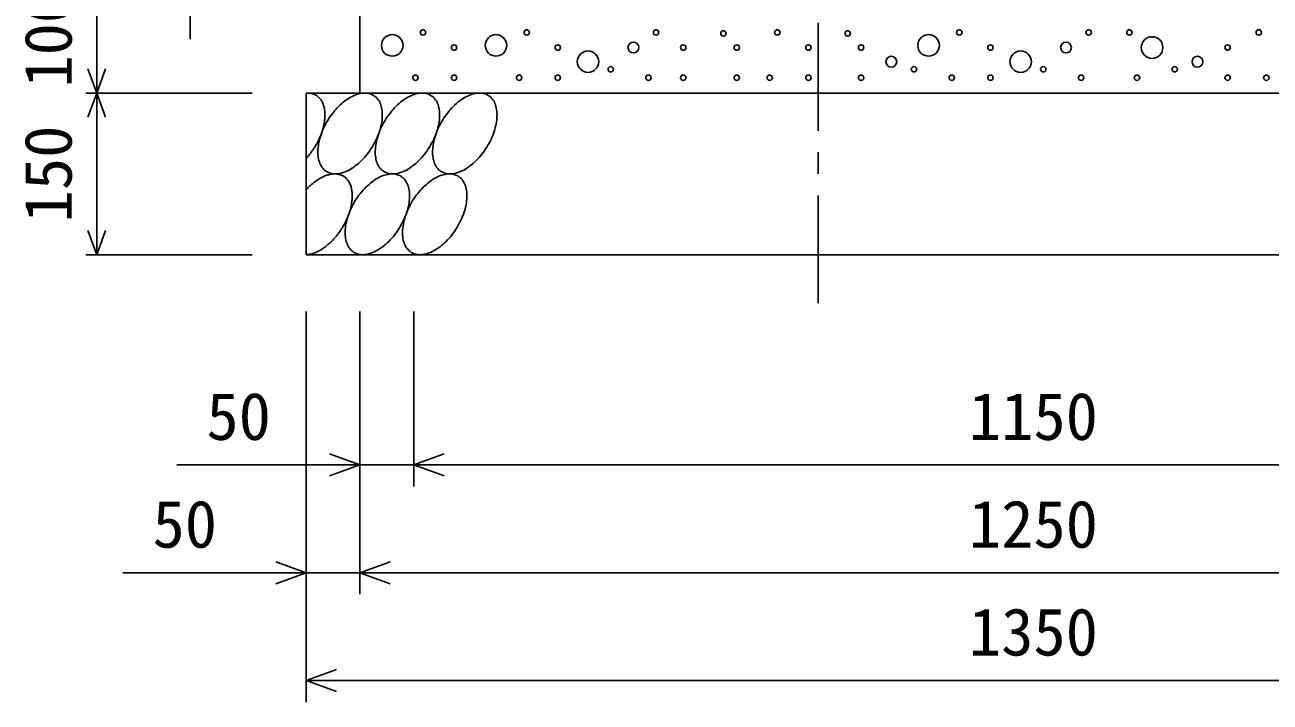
# Model space of a CAD drawing. Units: millimetres, scale not verified. Extents: x -16800 to 16800, y -5940 to 5940.
# Drawn here: x 8614 to 9769, y 2221 to 2849 of the extents above; entities that cross this region are included whole.
import ezdxf
from ezdxf.enums import TextEntityAlignment as Align

# ---------------------------------------------------------------- set-up
doc = ezdxf.new("R2010")
doc.units = ezdxf.units.MM
doc.header["$LTSCALE"] = 20
doc.linetypes.add('CHAIN1', pattern=[8, 5, -1, 1, -1])
for name, color, linetype, lineweight in [('0-0_DIM', 7, 'Continuous', 25), ('0-2_HATCH', 6, 'Continuous', 25), ('0-5_OUTLINE', 3, 'Continuous', 25)]:
    doc.layers.add(name, color=color, linetype=linetype, lineweight=lineweight)
doc.styles.add('ＭＳ ゴシック', font='')
doc.styles.get('ＭＳ ゴシック').set_extended_font_data('MS Gothic')

msp = doc.modelspace()

# ---------------------------------------------------------------- linework, layer by layer
at = {"layer": '0-0_DIM', "linetype": 'CHAIN1'}
msp.add_line((9350, 3810.65), (9350, 2585.65), dxfattribs=at)
at = {"layer": '0-0_DIM'}
for p, q in [((8680.8, 2785.65), (8680.8, 2885.65)), ((8767.46, 2835.65), (8767.46, 2885.65)), ((8670.8, 2785.65), (8825, 2785.65)), ((8680.8, 2785.65), (8680.8, 2635.65)), ((8670.8, 2635.65), (8825, 2635.65)), ((8875, 2220.63), (8875, 2582.98)), ((8925, 2320.63), (8925, 2582.98)), ((8975, 2420.63), (8975, 2582.98)), ((8755, 2440.63), (8975, 2440.63)), ((8975, 2440.63), (10125, 2440.63)), ((8705, 2340.63), (8925, 2340.63)), ((8925, 2340.63), (10175, 2340.63)), ((8875, 2240.63), (10225, 2240.63))]:
    msp.add_line(p, q, dxfattribs=at)
for points in [[(8689.01, 2808.2), (8680.8, 2785.65), (8672.59, 2808.2)], [(8689.01, 2763.1), (8680.8, 2785.65), (8672.59, 2763.1)], [(8689.01, 2658.2), (8680.8, 2635.65), (8672.59, 2658.2)], [(8896.81, 2450.89), (8925, 2440.63), (8896.81, 2430.37)], [(9003.19, 2430.37), (8975, 2440.63), (9003.19, 2450.89)], [(8846.81, 2350.89), (8875, 2340.63), (8846.81, 2330.37)], [(8953.19, 2330.37), (8925, 2340.63), (8953.19, 2350.89)], [(8903.19, 2230.37), (8875, 2240.63), (8903.19, 2250.89)]]:
    msp.add_lwpolyline(points, dxfattribs=at)
at = {"layer": '0-2_HATCH'}
for points in [[(8880.1, 2785.19), (8879.6, 2785.29), (8879.2, 2785.39), (8878.8, 2785.49), (8878.3, 2785.49), (8877.8, 2785.59), (8877.4, 2785.59), (8876.9, 2785.59), (8876.4, 2785.59), (8876, 2785.59), (8875.5, 2785.59), (8875, 2785.59)], [(8891.6, 2772.99), (8891.5, 2773.49), (8891.3, 2773.99), (8891.2, 2774.49), (8891, 2774.89), (8890.8, 2775.39), (8890.6, 2775.89), (8890.5, 2776.29), (8890.3, 2776.69), (8890, 2777.19), (8889.8, 2777.59), (8889.6, 2777.99), (8889.4, 2778.39), (8889.1, 2778.79), (8888.9, 2779.19), (8888.6, 2779.49), (8888.3, 2779.89), (8888.1, 2780.29), (8887.8, 2780.59), (8887.5, 2780.89), (8887.2, 2781.19), (8886.9, 2781.59), (8886.6, 2781.89), (8886.2, 2782.09), (8885.9, 2782.39), (8885.6, 2782.69), (8885.2, 2782.89), (8884.9, 2783.19), (8884.5, 2783.39), (8884.1, 2783.59), (8883.7, 2783.79), (8883.4, 2783.99), (8883, 2784.19), (8882.6, 2784.39), (8882.2, 2784.59), (8881.8, 2784.69), (8881.4, 2784.89), (8880.9, 2784.99), (8880.5, 2785.09), (8880.1, 2785.19)], [(8937.7, 2783.39), (8936.6, 2783.99), (8935.5, 2784.49), (8934.4, 2784.89), (8933.3, 2785.19), (8932, 2785.49), (8930.8, 2785.59), (8929.5, 2785.59), (8928.2, 2785.59), (8926.8, 2785.49), (8925.4, 2785.19), (8924, 2784.89), (8922.6, 2784.49), (8921.2, 2783.99), (8919.7, 2783.39), (8918.3, 2782.79), (8916.8, 2781.99), (8915.3, 2781.19), (8913.9, 2780.29), (8912.4, 2779.29), (8911, 2778.29), (8909.5, 2777.09), (8908.1, 2775.89), (8906.7, 2774.69), (8905.3, 2773.29), (8903.9, 2771.89), (8902.6, 2770.49), (8901.3, 2768.99), (8900, 2767.39), (8898.8, 2765.79), (8897.6, 2764.19), (8896.5, 2762.49), (8895.4, 2760.79), (8894.3, 2758.99), (8893.4, 2757.19), (8892.4, 2755.49), (8891.5, 2753.59), (8890.7, 2751.79), (8889.9, 2749.99), (8889.2, 2748.09)], [(8990.9, 2783.39), (8989.8, 2783.99), (8988.8, 2784.49), (8987.6, 2784.89), (8986.5, 2785.19), (8985.2, 2785.49), (8984, 2785.59), (8982.7, 2785.59), (8981.4, 2785.59), (8980, 2785.49), (8978.7, 2785.19), (8977.3, 2784.89), (8975.8, 2784.49), (8974.4, 2783.99), (8972.9, 2783.39), (8971.5, 2782.79), (8970, 2781.99), (8968.6, 2781.19), (8967.1, 2780.29), (8965.6, 2779.29), (8964.2, 2778.29), (8962.7, 2777.09), (8961.3, 2775.89), (8959.9, 2774.69), (8958.5, 2773.29), (8957.1, 2771.89), (8955.8, 2770.49), (8954.5, 2768.99), (8953.3, 2767.39), (8952, 2765.79), (8950.8, 2764.19), (8949.7, 2762.49), (8948.6, 2760.79), (8947.6, 2758.99), (8946.6, 2757.19), (8945.6, 2755.49), (8944.7, 2753.59), (8943.9, 2751.79), (8943.2, 2749.99), (8942.4, 2748.09)], [(9044.1, 2783.39), (9043, 2783.99), (9042, 2784.49), (9040.8, 2784.89), (9039.7, 2785.19), (9038.5, 2785.49), (9037.2, 2785.59), (9035.9, 2785.59), (9034.6, 2785.59), (9033.2, 2785.49), (9031.9, 2785.19), (9030.5, 2784.89), (9029, 2784.49), (9027.6, 2783.99), (9026.2, 2783.39), (9024.7, 2782.79), (9023.2, 2781.99), (9021.8, 2781.19), (9020.3, 2780.29), (9018.8, 2779.29), (9017.4, 2778.29), (9015.9, 2777.09), (9014.5, 2775.89), (9013.1, 2774.69), (9011.7, 2773.29), (9010.4, 2771.89), (9009, 2770.49), (9007.7, 2768.99), (9006.5, 2767.39), (9005.2, 2765.79), (9004, 2764.19), (9002.9, 2762.49), (9001.8, 2760.79), (9000.8, 2758.99), (8999.8, 2757.19), (8998.8, 2755.49), (8997.9, 2753.59), (8997.1, 2751.79), (8996.4, 2749.99), (8995.7, 2748.09)], [(8889.6, 2749.09), (8889.8, 2749.79), (8890, 2750.49), (8890.3, 2751.19), (8890.5, 2751.79), (8890.6, 2752.49), (8890.8, 2753.19), (8891, 2753.79), (8891.2, 2754.49), (8891.3, 2755.09), (8891.5, 2755.79), (8891.6, 2756.49), (8891.7, 2757.09), (8891.9, 2757.79), (8892, 2758.39), (8892.1, 2758.99), (8892.1, 2759.69), (8892.2, 2760.29), (8892.3, 2760.99), (8892.4, 2761.59), (8892.4, 2762.19), (8892.5, 2762.79), (8892.5, 2763.39), (8892.5, 2763.99), (8892.5, 2764.69), (8892.5, 2765.29), (8892.5, 2765.79), (8892.5, 2766.39), (8892.5, 2766.99), (8892.5, 2767.59), (8892.4, 2768.19), (8892.4, 2768.69), (8892.3, 2769.29), (8892.2, 2769.79), (8892.1, 2770.39), (8892.1, 2770.89), (8892, 2771.39), (8891.9, 2771.99), (8891.7, 2772.49), (8891.6, 2772.99)], [(8945.1, 2771.89), (8944.7, 2773.29), (8944.3, 2774.69), (8943.8, 2775.89), (8943.3, 2777.09), (8942.7, 2778.29), (8942, 2779.29), (8941.2, 2780.29), (8940.4, 2781.19), (8939.6, 2781.99), (8938.6, 2782.79), (8937.7, 2783.39)], [(8998.3, 2771.89), (8997.9, 2773.29), (8997.5, 2774.69), (8997, 2775.89), (8996.5, 2777.09), (8995.9, 2778.29), (8995.2, 2779.29), (8994.4, 2780.29), (8993.6, 2781.19), (8992.8, 2781.99), (8991.8, 2782.79), (8990.9, 2783.39)], [(9051.5, 2771.89), (9051.1, 2773.29), (9050.7, 2774.69), (9050.2, 2775.89), (9049.7, 2777.09), (9049.1, 2778.29), (9048.4, 2779.29), (9047.6, 2780.29), (9046.8, 2781.19), (9046, 2781.99), (9045.1, 2782.79), (9044.1, 2783.39)], [(8912, 2712.79), (8913.4, 2713.49), (8914.9, 2714.19), (8916.3, 2715.09), (8917.8, 2715.99), (8919.3, 2716.99), (8920.7, 2717.99), (8922.2, 2719.09), (8923.6, 2720.29), (8925, 2721.59), (8926.4, 2722.99), (8927.7, 2724.29), (8929.1, 2725.79), (8930.4, 2727.29), (8931.6, 2728.89), (8932.9, 2730.49), (8934.1, 2732.09), (8935.2, 2733.79), (8936.3, 2735.49), (8937.3, 2737.19), (8938.3, 2738.99), (8939.3, 2740.79), (8940.2, 2742.59), (8941, 2744.49), (8941.7, 2746.29), (8942.4, 2748.09), (8943.1, 2749.99), (8943.7, 2751.79), (8944.2, 2753.59), (8944.6, 2755.39), (8945, 2757.19), (8945.3, 2758.99), (8945.5, 2760.79), (8945.6, 2762.49), (8945.7, 2764.19), (8945.7, 2765.79), (8945.7, 2767.39), (8945.5, 2768.99), (8945.3, 2770.49), (8945.1, 2771.89)], [(8965.2, 2712.79), (8966.6, 2713.49), (8968.1, 2714.19), (8969.6, 2715.09), (8971, 2715.99), (8972.5, 2716.99), (8973.9, 2717.99), (8975.4, 2719.09), (8976.8, 2720.29), (8978.2, 2721.59), (8979.6, 2722.99), (8981, 2724.29), (8982.3, 2725.79), (8983.6, 2727.29), (8984.9, 2728.89), (8986.1, 2730.49), (8987.3, 2732.09), (8988.4, 2733.79), (8989.5, 2735.49), (8990.5, 2737.19), (8991.5, 2738.99), (8992.5, 2740.79), (8993.4, 2742.59), (8994.2, 2744.49), (8995, 2746.29), (8995.7, 2748.09), (8996.3, 2749.99), (8996.9, 2751.79), (8997.4, 2753.59), (8997.8, 2755.39), (8998.2, 2757.19), (8998.5, 2758.99), (8998.7, 2760.79), (8998.9, 2762.49), (8998.9, 2764.19), (8998.9, 2765.79), (8998.9, 2767.39), (8998.8, 2768.99), (8998.6, 2770.49), (8998.3, 2771.89)], [(9018.4, 2712.79), (9019.8, 2713.49), (9021.3, 2714.19), (9022.8, 2715.09), (9024.2, 2715.99), (9025.7, 2716.99), (9027.1, 2717.99), (9028.6, 2719.09), (9030, 2720.29), (9031.4, 2721.59), (9032.8, 2722.99), (9034.2, 2724.29), (9035.5, 2725.79), (9036.8, 2727.29), (9038.1, 2728.89), (9039.3, 2730.49), (9040.5, 2732.09), (9041.6, 2733.79), (9042.7, 2735.49), (9043.8, 2737.19), (9044.8, 2738.99), (9045.7, 2740.79), (9046.6, 2742.59), (9047.4, 2744.49), (9048.2, 2746.29), (9048.9, 2748.09), (9049.5, 2749.99), (9050.1, 2751.79), (9050.6, 2753.59), (9051, 2755.39), (9051.4, 2757.19), (9051.7, 2758.99), (9051.9, 2760.79), (9052.1, 2762.49), (9052.1, 2764.19), (9052.2, 2765.79), (9052.1, 2767.39), (9052, 2768.99), (9051.8, 2770.49), (9051.5, 2771.89)], [(8875, 2724.79), (8875.5, 2725.39), (8876, 2725.89), (8876.4, 2726.39), (8876.9, 2726.99), (8877.4, 2727.59), (8877.8, 2728.09), (8878.3, 2728.69), (8878.8, 2729.29), (8879.2, 2729.79), (8879.6, 2730.39), (8880.1, 2730.99), (8880.5, 2731.59), (8880.9, 2732.19), (8881.4, 2732.79), (8881.8, 2733.49), (8882.2, 2734.09), (8882.6, 2734.69), (8883, 2735.29), (8883.4, 2735.99), (8883.7, 2736.59), (8884.1, 2737.19), (8884.5, 2737.89), (8884.9, 2738.49), (8885.2, 2739.19), (8885.6, 2739.79), (8885.9, 2740.49), (8886.2, 2741.09), (8886.6, 2741.79), (8886.9, 2742.49), (8887.2, 2743.09), (8887.5, 2743.79), (8887.8, 2744.49), (8888.1, 2745.09), (8888.3, 2745.79), (8888.6, 2746.49), (8888.9, 2747.09), (8889.1, 2747.79), (8889.4, 2748.49), (8889.6, 2749.09)], [(8889.2, 2748.09), (8888.6, 2746.29), (8888, 2744.49), (8887.5, 2742.59), (8887.1, 2740.79), (8886.7, 2738.99), (8886.4, 2737.29), (8886.2, 2735.49), (8886, 2733.79), (8886, 2732.09), (8885.9, 2730.49), (8886, 2728.89), (8886.1, 2727.29), (8886.3, 2725.79), (8886.6, 2724.29), (8887, 2722.99), (8887.4, 2721.59), (8887.9, 2720.39), (8888.4, 2719.09), (8889, 2717.99), (8889.7, 2716.99), (8890.5, 2715.99), (8891.3, 2715.09), (8892.1, 2714.19), (8893.1, 2713.49), (8894, 2712.79), (8895.1, 2712.29), (8896.1, 2711.79), (8897.3, 2711.39), (8898.4, 2710.99), (8899.7, 2710.79), (8900.9, 2710.69), (8902.2, 2710.59), (8903.5, 2710.69), (8904.9, 2710.79), (8906.2, 2710.99), (8907.6, 2711.39), (8909.1, 2711.79), (8910.5, 2712.29), (8912, 2712.79)], [(8942.4, 2748.09), (8941.8, 2746.29), (8941.2, 2744.49), (8940.7, 2742.59), (8940.3, 2740.79), (8939.9, 2738.99), (8939.6, 2737.29), (8939.4, 2735.49), (8939.3, 2733.79), (8939.2, 2732.09), (8939.2, 2730.49), (8939.2, 2728.89), (8939.3, 2727.29), (8939.6, 2725.79), (8939.8, 2724.29), (8940.2, 2722.99), (8940.6, 2721.59), (8941.1, 2720.39), (8941.6, 2719.09), (8942.2, 2717.99), (8942.9, 2716.99), (8943.7, 2715.99), (8944.5, 2715.09), (8945.3, 2714.19), (8946.3, 2713.49), (8947.2, 2712.79), (8948.3, 2712.29), (8949.3, 2711.79), (8950.5, 2711.39), (8951.6, 2710.99), (8952.9, 2710.79), (8954.1, 2710.69), (8955.4, 2710.59), (8956.7, 2710.69), (8958.1, 2710.79), (8959.5, 2710.99), (8960.9, 2711.39), (8962.3, 2711.79), (8963.7, 2712.29), (8965.2, 2712.79)], [(8995.7, 2748.09), (8995, 2746.29), (8994.4, 2744.49), (8993.9, 2742.59), (8993.5, 2740.79), (8993.1, 2738.99), (8992.8, 2737.29), (8992.6, 2735.49), (8992.5, 2733.79), (8992.4, 2732.09), (8992.4, 2730.49), (8992.4, 2728.89), (8992.6, 2727.29), (8992.8, 2725.79), (8993, 2724.29), (8993.4, 2722.99), (8993.8, 2721.59), (8994.3, 2720.39), (8994.8, 2719.09), (8995.4, 2717.99), (8996.1, 2716.99), (8996.9, 2715.99), (8997.7, 2715.09), (8998.5, 2714.19), (8999.5, 2713.49), (9000.4, 2712.79), (9001.5, 2712.29), (9002.6, 2711.79), (9003.7, 2711.39), (9004.9, 2710.99), (9006.1, 2710.79), (9007.3, 2710.69), (9008.6, 2710.59), (9009.9, 2710.69), (9011.3, 2710.79), (9012.7, 2710.99), (9014.1, 2711.39), (9015.5, 2711.79), (9016.9, 2712.29), (9018.4, 2712.79)], [(8884.9, 2704.59), (8884, 2703.99), (8883.1, 2703.29), (8882.1, 2702.49), (8881.2, 2701.79), (8880.3, 2700.99), (8879.4, 2700.19), (8878.5, 2699.39), (8877.6, 2698.49), (8876.7, 2697.59), (8875.9, 2696.69), (8875, 2695.79)], [(8915, 2702.89), (8914.6, 2703.59), (8914.1, 2704.29), (8913.7, 2704.89), (8913.2, 2705.49), (8912.6, 2706.09), (8912.1, 2706.59), (8911.5, 2707.19), (8910.9, 2707.59), (8910.3, 2708.09), (8909.7, 2708.49), (8909, 2708.89), (8908.4, 2709.19), (8907.7, 2709.49), (8906.9, 2709.79), (8906.2, 2709.99), (8905.4, 2710.19), (8904.7, 2710.39), (8903.9, 2710.49), (8903.1, 2710.59), (8902.2, 2710.59), (8901.4, 2710.59), (8900.6, 2710.59), (8899.7, 2710.59), (8898.8, 2710.49), (8897.9, 2710.29), (8897, 2710.09), (8896.1, 2709.89), (8895.2, 2709.69), (8894.3, 2709.39), (8893.4, 2709.09), (8892.5, 2708.69), (8891.5, 2708.29), (8890.6, 2707.89), (8889.6, 2707.39), (8888.7, 2706.89), (8887.8, 2706.39), (8886.8, 2705.79), (8885.9, 2705.19), (8884.9, 2704.59)], [(8963, 2708.49), (8961.9, 2708.99), (8960.9, 2709.49), (8959.7, 2709.89), (8958.6, 2710.19), (8957.4, 2710.49), (8956.1, 2710.59), (8954.8, 2710.59), (8953.5, 2710.59), (8952.1, 2710.49), (8950.8, 2710.19), (8949.4, 2709.89), (8947.9, 2709.49), (8946.5, 2708.99), (8945.1, 2708.49), (8943.6, 2707.79), (8942.1, 2706.99), (8940.7, 2706.19), (8939.2, 2705.29), (8937.7, 2704.29), (8936.3, 2703.29), (8934.8, 2702.09), (8933.4, 2700.89), (8932, 2699.69), (8930.6, 2698.29), (8929.3, 2696.89), (8927.9, 2695.49), (8926.6, 2693.99), (8925.4, 2692.39), (8924.1, 2690.79), (8923, 2689.19), (8921.8, 2687.49), (8920.7, 2685.79), (8919.7, 2683.99), (8918.7, 2682.29), (8917.7, 2680.49), (8916.9, 2678.59), (8916, 2676.79), (8915.3, 2674.99), (8914.6, 2673.09)], [(8970.4, 2696.89), (8970, 2698.29), (8969.6, 2699.69), (8969.1, 2700.89), (8968.6, 2702.09), (8968, 2703.29), (8967.3, 2704.29), (8966.5, 2705.29), (8965.7, 2706.19), (8964.9, 2706.99), (8964, 2707.79), (8963, 2708.49)], [(9016.2, 2708.49), (9015.2, 2708.99), (9014.1, 2709.49), (9013, 2709.89), (9011.8, 2710.19), (9010.6, 2710.49), (9009.3, 2710.59), (9008, 2710.59), (9006.7, 2710.59), (9005.4, 2710.49), (9004, 2710.19), (9002.6, 2709.89), (9001.2, 2709.49), (8999.7, 2708.99), (8998.3, 2708.49), (8996.8, 2707.79), (8995.3, 2706.99), (8993.9, 2706.19), (8992.4, 2705.29), (8990.9, 2704.29), (8989.5, 2703.29), (8988, 2702.09), (8986.6, 2700.89), (8985.2, 2699.69), (8983.8, 2698.29), (8982.5, 2696.89), (8981.1, 2695.49), (8979.8, 2693.99), (8978.6, 2692.39), (8977.3, 2690.79), (8976.2, 2689.19), (8975, 2687.49), (8973.9, 2685.79), (8972.9, 2683.99), (8971.9, 2682.29), (8970.9, 2680.49), (8970.1, 2678.59), (8969.2, 2676.79), (8968.5, 2674.99), (8967.8, 2673.09)], [(9023.6, 2696.89), (9023.3, 2698.29), (9022.8, 2699.69), (9022.4, 2700.89), (9021.8, 2702.09), (9021.2, 2703.29), (9020.5, 2704.29), (9019.8, 2705.29), (9019, 2706.19), (9018.1, 2706.99), (9017.2, 2707.79), (9016.2, 2708.49)], [(8909, 2661.49), (8909.7, 2662.69), (8910.3, 2663.79), (8910.9, 2664.99), (8911.5, 2666.09), (8912.1, 2667.29), (8912.6, 2668.49), (8913.2, 2669.59), (8913.7, 2670.79), (8914.1, 2671.99), (8914.6, 2673.19), (8915, 2674.39), (8915.4, 2675.49), (8915.7, 2676.69), (8916.1, 2677.89), (8916.4, 2679.09), (8916.7, 2680.19), (8916.9, 2681.39), (8917.1, 2682.49), (8917.3, 2683.69), (8917.5, 2684.79), (8917.6, 2685.89), (8917.7, 2686.99), (8917.8, 2688.09), (8917.8, 2689.19), (8917.9, 2690.29), (8917.8, 2691.29), (8917.8, 2692.29), (8917.7, 2693.29), (8917.6, 2694.29), (8917.5, 2695.29), (8917.3, 2696.19), (8917.1, 2697.19), (8916.9, 2698.09), (8916.7, 2698.89), (8916.4, 2699.79), (8916.1, 2700.59), (8915.7, 2701.39), (8915.4, 2702.09), (8915, 2702.89)], [(8937.3, 2637.79), (8938.7, 2638.49), (8940.2, 2639.19), (8941.7, 2640.09), (8943.1, 2640.99), (8944.6, 2641.99), (8946, 2642.99), (8947.5, 2644.19), (8948.9, 2645.39), (8950.3, 2646.59), (8951.7, 2647.99), (8953.1, 2649.39), (8954.4, 2650.79), (8955.7, 2652.29), (8957, 2653.89), (8958.2, 2655.49), (8959.4, 2657.09), (8960.5, 2658.79), (8961.6, 2660.49), (8962.7, 2662.29), (8963.7, 2663.99), (8964.6, 2665.79), (8965.5, 2667.59), (8966.3, 2669.49), (8967.1, 2671.29), (8967.8, 2673.09), (8968.4, 2674.99), (8969, 2676.79), (8969.5, 2678.59), (8969.9, 2680.49), (8970.3, 2682.29), (8970.6, 2683.99), (8970.8, 2685.79), (8971, 2687.49), (8971.1, 2689.19), (8971.1, 2690.79), (8971, 2692.39), (8970.9, 2693.99), (8970.7, 2695.49), (8970.4, 2696.89)], [(8990.5, 2637.79), (8991.9, 2638.49), (8993.4, 2639.19), (8994.9, 2640.09), (8996.3, 2640.99), (8997.8, 2641.99), (8999.3, 2642.99), (9000.7, 2644.19), (9002.1, 2645.39), (9003.5, 2646.59), (9004.9, 2647.99), (9006.3, 2649.39), (9007.6, 2650.79), (9008.9, 2652.29), (9010.2, 2653.89), (9011.4, 2655.49), (9012.6, 2657.09), (9013.7, 2658.79), (9014.8, 2660.49), (9015.9, 2662.29), (9016.9, 2663.99), (9017.8, 2665.79), (9018.7, 2667.59), (9019.5, 2669.49), (9020.3, 2671.29), (9021, 2673.09), (9021.6, 2674.99), (9022.2, 2676.79), (9022.7, 2678.59), (9023.1, 2680.49), (9023.5, 2682.29), (9023.8, 2683.99), (9024, 2685.79), (9024.2, 2687.49), (9024.3, 2689.19), (9024.3, 2690.79), (9024.2, 2692.39), (9024.1, 2693.99), (9023.9, 2695.49), (9023.6, 2696.89)], [(8914.6, 2673.09), (8913.9, 2671.29), (8913.4, 2669.49), (8912.8, 2667.59), (8912.4, 2665.79), (8912, 2663.99), (8911.7, 2662.29), (8911.5, 2660.49), (8911.4, 2658.79), (8911.3, 2657.09), (8911.3, 2655.49), (8911.3, 2653.89), (8911.5, 2652.29), (8911.7, 2650.79), (8911.9, 2649.39), (8912.3, 2647.99), (8912.7, 2646.59), (8913.2, 2645.39), (8913.7, 2644.19), (8914.4, 2642.99), (8915, 2641.99), (8915.8, 2640.99), (8916.6, 2640.09), (8917.5, 2639.19), (8918.4, 2638.49), (8919.3, 2637.79), (8920.4, 2637.29), (8921.5, 2636.79), (8922.6, 2636.39), (8923.8, 2636.09), (8925, 2635.79), (8926.2, 2635.69), (8927.5, 2635.59), (8928.8, 2635.69), (8930.2, 2635.79), (8931.6, 2636.09), (8933, 2636.39), (8934.4, 2636.79), (8935.8, 2637.29), (8937.3, 2637.79)], [(8967.8, 2673.09), (8967.1, 2671.29), (8966.6, 2669.49), (8966.1, 2667.59), (8965.6, 2665.79), (8965.3, 2663.99), (8965, 2662.29), (8964.7, 2660.49), (8964.6, 2658.79), (8964.5, 2657.09), (8964.5, 2655.49), (8964.5, 2653.89), (8964.7, 2652.29), (8964.9, 2650.79), (8965.1, 2649.39), (8965.5, 2647.99), (8965.9, 2646.59), (8966.4, 2645.39), (8966.9, 2644.19), (8967.6, 2642.99), (8968.2, 2641.99), (8969, 2640.99), (8969.8, 2640.09), (8970.7, 2639.19), (8971.6, 2638.49), (8972.6, 2637.79), (8973.6, 2637.29), (8974.7, 2636.79), (8975.8, 2636.39), (8977, 2636.09), (8978.2, 2635.79), (8979.4, 2635.69), (8980.7, 2635.59), (8982, 2635.69), (8983.4, 2635.79), (8984.8, 2636.09), (8986.2, 2636.39), (8987.6, 2636.79), (8989, 2637.29), (8990.5, 2637.79)], [(8875, 2635.69), (8875.9, 2635.69), (8876.7, 2635.79), (8877.6, 2635.89), (8878.5, 2636.09), (8879.4, 2636.29), (8880.3, 2636.49), (8881.2, 2636.79), (8882.1, 2637.09), (8883.1, 2637.39), (8884, 2637.79), (8884.9, 2638.19), (8885.9, 2638.69), (8886.8, 2639.19), (8887.8, 2639.69), (8888.7, 2640.19), (8889.6, 2640.79), (8890.6, 2641.39), (8891.5, 2642.09), (8892.5, 2642.69), (8893.4, 2643.39), (8894.3, 2644.19), (8895.2, 2644.99), (8896.1, 2645.69), (8897, 2646.59), (8897.9, 2647.39), (8898.8, 2648.29), (8899.7, 2649.19), (8900.6, 2650.09), (8901.4, 2651.09), (8902.2, 2651.99), (8903.1, 2652.99), (8903.9, 2653.99), (8904.7, 2654.99), (8905.4, 2656.09), (8906.2, 2657.09), (8906.9, 2658.19), (8907.7, 2659.29), (8908.4, 2660.39), (8909, 2661.49)]]:
    msp.add_lwpolyline(points, dxfattribs=at)
for centre, radius in [((8983.49, 2841.82), 2.5), ((9079.71, 2841.82), 2.5), ((9199.71, 2841.82), 2.5), ((9262.22, 2840.91), 2.5), ((9312.23, 2841.82), 2.5), ((9377.55, 2840.91), 2.5), ((9481.09, 2841.82), 2.5), ((9601.09, 2841.82), 2.5), ((9638.91, 2841.82), 2.5), ((9758.91, 2841.82), 2.5), ((8954.98, 2829.81), 10), ((9051.2, 2829.81), 10), ((9178.68, 2827.81), 5), ((9452.58, 2829.81), 10), ((9580.06, 2827.81), 5), ((9659.94, 2827.81), 10), ((9012.37, 2827.81), 2.5), ((9108.58, 2827.81), 2.5), ((9136.62, 2814.68), 10), ((9224.94, 2827.81), 2.5), ((9274.64, 2827.81), 2.5), ((9341.11, 2827.81), 2.5), ((9389.97, 2827.81), 2.5), ((9418.01, 2814.68), 5), ((9509.97, 2827.81), 2.5), ((9538.01, 2814.68), 10), ((9701.99, 2814.68), 5), ((9730.03, 2827.81), 2.5), ((9157.65, 2807.67), 2.5), ((9439.03, 2807.67), 2.5), ((9559.03, 2807.67), 2.5), ((9680.97, 2807.67), 2.5), ((8976.48, 2799.8), 2.5), ((9012.37, 2799.8), 2.5), ((9072.7, 2799.8), 2.5), ((9108.58, 2799.8), 2.5), ((9192.7, 2799.8), 2.5), ((9224.94, 2799.8), 2.5), ((9274.64, 2799.8), 2.5), ((9305.22, 2799.8), 2.5), ((9341.11, 2799.8), 2.5), ((9389.97, 2799.8), 2.5), ((9474.08, 2799.8), 2.5), ((9509.97, 2799.8), 2.5), ((9594.08, 2799.8), 2.5), ((9645.92, 2799.8), 2.5), ((9730.03, 2799.8), 2.5), ((9765.92, 2799.8), 2.5)]:
    msp.add_circle(centre, radius, dxfattribs=at)
at = {"layer": '0-5_OUTLINE'}
for p, q in [((8925, 2785.65), (8925, 2885.65)), ((10225, 2785.65), (8875, 2785.65)), ((8875, 2785.65), (8875, 2635.65))]:
    msp.add_line(p, q, dxfattribs=at)
msp.add_lwpolyline([(8875, 2635.65), (10225, 2635.65), (10225, 2785.65)], dxfattribs=at)

# ---------------------------------------------------------------- texts
at = {"layer": '0-0_DIM', "style": 'ＭＳ ゴシック'}
for s, p in [('100', (8670.8, 2790.65)), ('150', (8670.8, 2665.65))]:
    msp.add_text(s, height=43.99, rotation=90, dxfattribs=at).set_placement(p, align=Align.BOTTOM_LEFT)
for s, p in [('50', (8782.56, 2450.63)), ('1150', (9490, 2450.63)), ('50', (8732.56, 2350.63)), ('1250', (9490, 2350.63)), ('1350', (9490, 2250.63))]:
    msp.add_text(s, height=43.99, dxfattribs=at).set_placement(p, align=Align.BOTTOM_LEFT)

doc.saveas('drawing.dxf')
